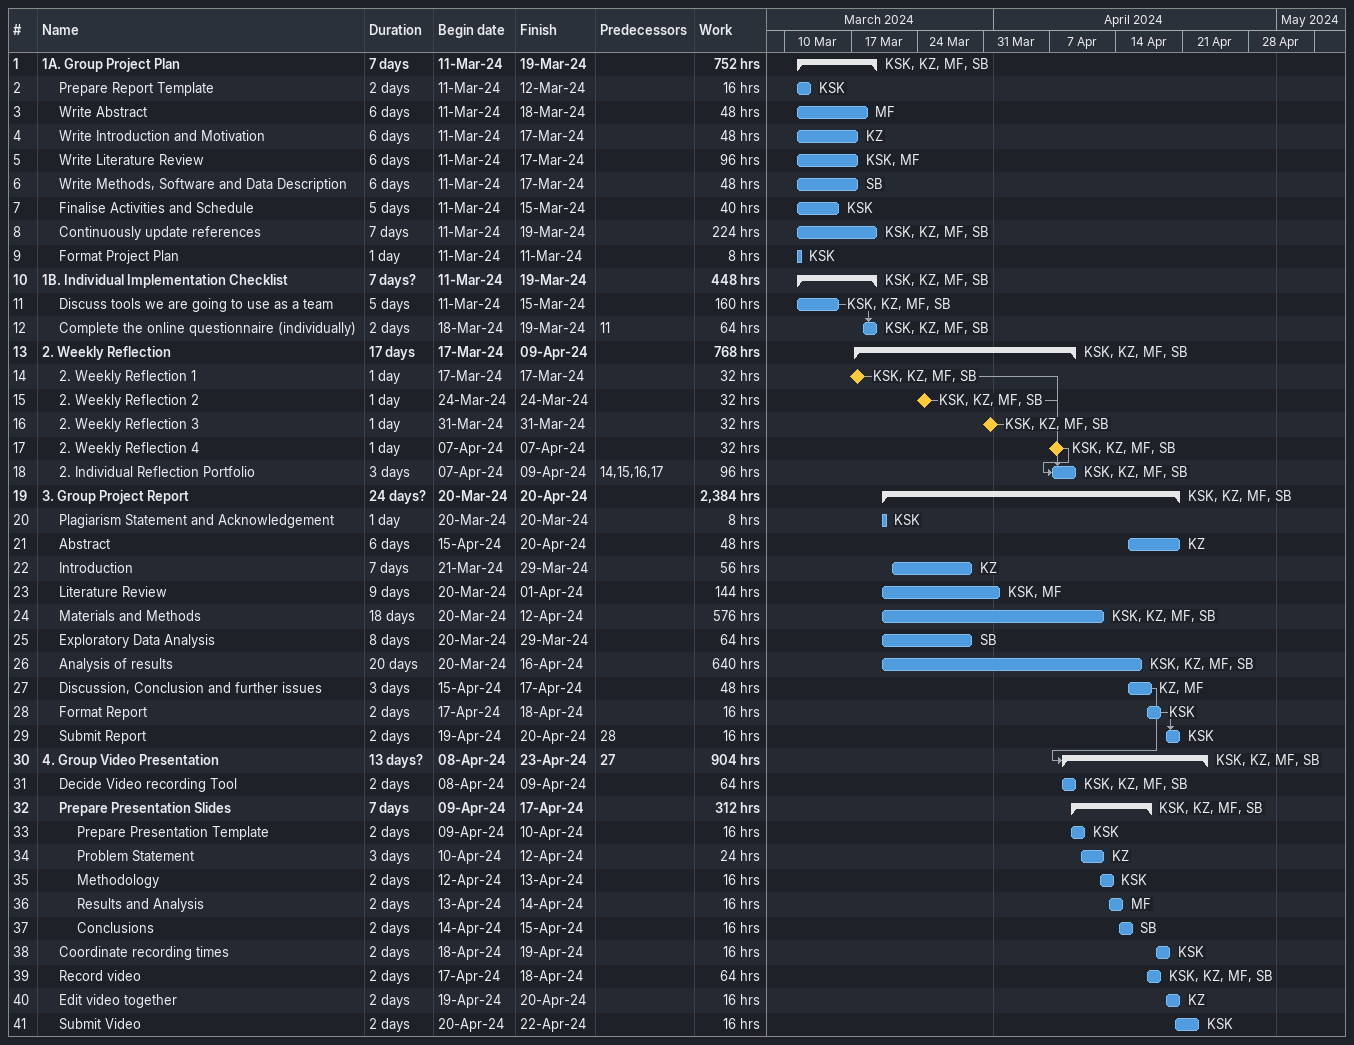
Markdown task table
| ID | Level | Task | Duration | Start | Finish | Predecessors | Resources | Work (h) |
|---|---|---|---|---|---|---|---|---|
| 1 | 1 | **1A. Group Project Plan** | 7d | 2024-03-11 | 2024-03-19 |  | KSK, KZ, MF, SB | 752 |
| 2 | 2 | Prepare Report Template | 2d | 2024-03-11 | 2024-03-12 |  | KSK | 16 |
| 3 | 2 | Write Abstract | 6d | 2024-03-11 | 2024-03-18 |  | MF | 48 |
| 4 | 2 | Write Introduction and Motivation | 6d | 2024-03-11 | 2024-03-17 |  | KZ | 48 |
| 5 | 2 | Write Literature Review | 6d | 2024-03-11 | 2024-03-17 |  | KSK, MF | 96 |
| 6 | 2 | Write Methods, Software and Data Description | 6d | 2024-03-11 | 2024-03-17 |  | SB | 48 |
| 7 | 2 | Finalise Activities and Schedule | 5d | 2024-03-11 | 2024-03-15 |  | KSK | 40 |
| 8 | 2 | Continuously update references | 7d | 2024-03-11 | 2024-03-19 |  | KSK, KZ, MF, SB | 224 |
| 9 | 2 | Format Project Plan | 1d | 2024-03-11 | 2024-03-11 |  | KSK | 8 |
| 10 | 1 | **1B. Individual Implementation Checklist** | 7d? | 2024-03-11 | 2024-03-19 |  | KSK, KZ, MF, SB | 448 |
| 11 | 2 | Discuss tools we are going to use as a team | 5d | 2024-03-11 | 2024-03-15 |  | KSK, KZ, MF, SB | 160 |
| 12 | 2 | Complete the online questionnaire (individually) | 2d | 2024-03-18 | 2024-03-19 | 11 | KSK, KZ, MF, SB | 64 |
| 13 | 1 | **2. Weekly Reflection** | 17d | 2024-03-17 | 2024-04-09 |  | KSK, KZ, MF, SB | 768 |
| 14 | 2 | 2. Weekly Reflection 1 | 1d | 2024-03-17 | 2024-03-17 |  | KSK, KZ, MF, SB | 32 |
| 15 | 2 | 2. Weekly Reflection 2 | 1d | 2024-03-24 | 2024-03-24 |  | KSK, KZ, MF, SB | 32 |
| 16 | 2 | 2. Weekly Reflection 3 | 1d | 2024-03-31 | 2024-03-31 |  | KSK, KZ, MF, SB | 32 |
| 17 | 2 | 2. Weekly Reflection 4 | 1d | 2024-04-07 | 2024-04-07 |  | KSK, KZ, MF, SB | 32 |
| 18 | 2 | 2. Individual Reflection Portfolio | 3d | 2024-04-07 | 2024-04-09 | 14, 15, 16, 17 | KSK, KZ, MF, SB | 96 |
| 19 | 1 | **3. Group Project Report** | 24d? | 2024-03-20 | 2024-04-20 |  | KSK, KZ, MF, SB | 2384 |
| 20 | 2 | Plagiarism Statement and Acknowledgement | 1d | 2024-03-20 | 2024-03-20 |  | KSK | 8 |
| 21 | 2 | Abstract | 6d | 2024-04-15 | 2024-04-20 |  | KZ | 48 |
| 22 | 2 | Introduction | 7d | 2024-03-21 | 2024-03-29 |  | KZ | 56 |
| 23 | 2 | Literature Review | 9d | 2024-03-20 | 2024-04-01 |  | KSK, MF | 144 |
| 24 | 2 | Materials and Methods | 18d | 2024-03-20 | 2024-04-12 |  | KSK, KZ, MF, SB | 576 |
| 25 | 2 | Exploratory Data Analysis | 8d | 2024-03-20 | 2024-03-29 |  | SB | 64 |
| 26 | 2 | Analysis of results | 20d | 2024-03-20 | 2024-04-16 |  | KSK, KZ, MF, SB | 640 |
| 27 | 2 | Discussion, Conclusion and further issues | 3d | 2024-04-15 | 2024-04-17 |  | KZ, MF | 48 |
| 28 | 2 | Format Report | 2d | 2024-04-17 | 2024-04-18 |  | KSK | 16 |
| 29 | 2 | Submit Report | 2d | 2024-04-19 | 2024-04-20 | 28 | KSK | 16 |
| 30 | 1 | **4. Group Video Presentation** | 13d? | 2024-04-08 | 2024-04-23 | 27 | KSK, KZ, MF, SB | 904 |
| 31 | 2 | Decide Video recording Tool | 2d | 2024-04-08 | 2024-04-09 |  | KSK, KZ, MF, SB | 64 |
| 32 | 2 | **Prepare Presentation Slides** | 7d | 2024-04-09 | 2024-04-17 |  | KSK, KZ, MF, SB | 312 |
| 33 | 3 | Prepare Presentation Template | 2d | 2024-04-09 | 2024-04-10 |  | KSK | 16 |
| 34 | 3 | Problem Statement | 3d | 2024-04-10 | 2024-04-12 |  | KZ | 24 |
| 35 | 3 | Methodology | 2d | 2024-04-12 | 2024-04-13 |  | KSK | 16 |
| 36 | 3 | Results and Analysis | 2d | 2024-04-13 | 2024-04-14 |  | MF | 16 |
| 37 | 3 | Conclusions | 2d | 2024-04-14 | 2024-04-15 |  | SB | 16 |
| 38 | 2 | Coordinate recording times | 2d | 2024-04-18 | 2024-04-19 |  | KSK | 16 |
| 39 | 2 | Record video | 2d | 2024-04-17 | 2024-04-18 |  | KSK, KZ, MF, SB | 64 |
| 40 | 2 | Edit video together | 2d | 2024-04-19 | 2024-04-20 |  | KZ | 16 |
| 41 | 2 | Submit Video | 2d | 2024-04-20 | 2024-04-22 |  | KSK | 16 |
